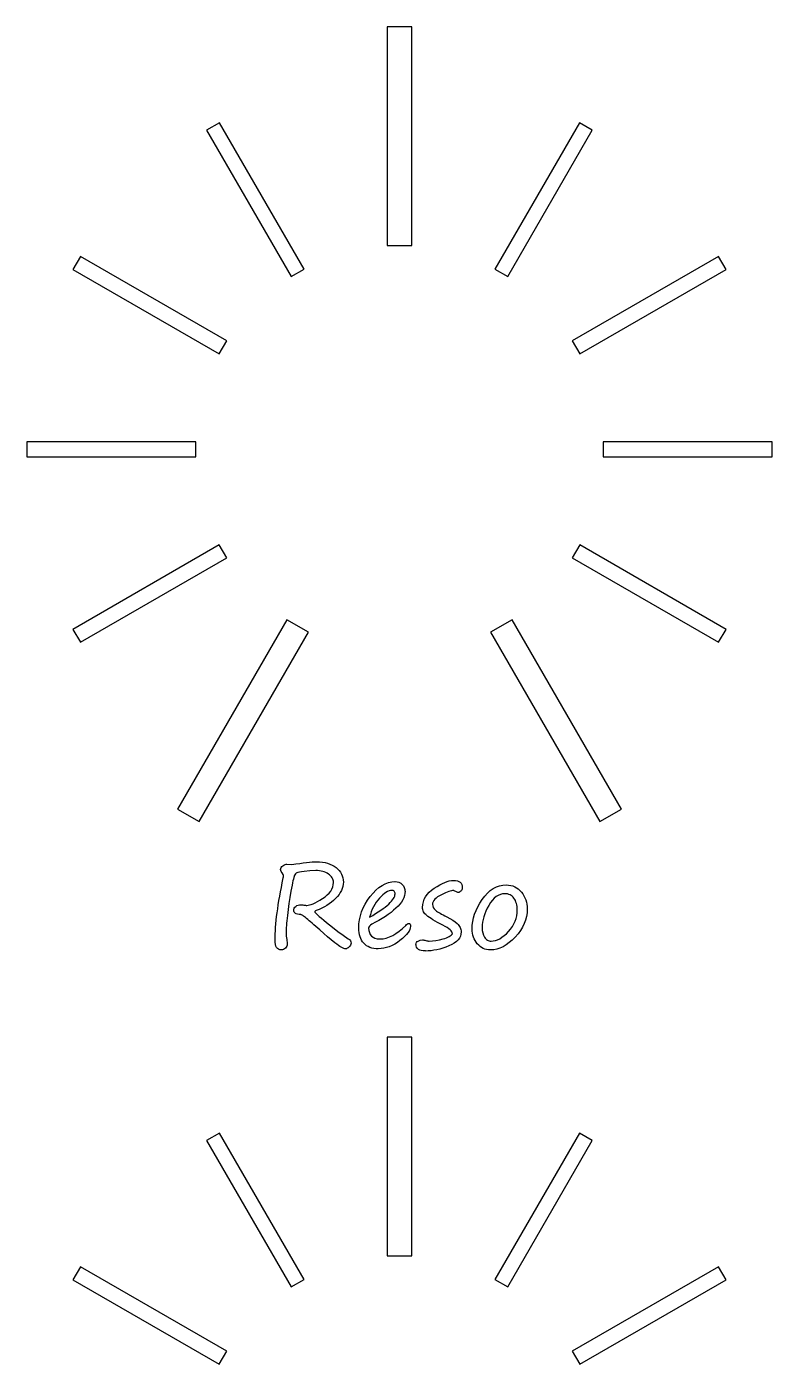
# Model space of a CAD drawing. Extents: x -1 to 112, y -130 to 138.
# Drawn here: x 93.65 to 109.65, y -62.08 to -33.39 of the extents above; entities that cross this region are included whole.
import ezdxf

# ---------------------------------------------------------------- set-up
doc = ezdxf.new("R2010")
doc.units = 0

msp = doc.modelspace()

# ---------------------------------------------------------------- linework, layer by layer
for p, q in [((101.382, -33.3909), (101.382, -38.0842)), ((101.915, -33.3909), (101.382, -33.3909)), ((101.915, -38.0842), (101.915, -33.3909)), ((97.7874, -35.4494), (97.510258, -35.609138)), ((99.6007, -38.5899), (97.78742, -35.44933)), ((105.51, -35.4494), (103.69644, -38.58997)), ((105.787, -35.6091), (105.51014, -35.449362)), ((97.5102, -35.6091), (99.32348, -38.74995)), ((103.974, -38.75), (105.78728, -35.60915)), ((101.382, -38.0842), (101.915, -38.0842)), ((94.8006, -38.319), (94.64058, -38.59586)), ((97.9415, -40.1323), (94.80065, -38.31902)), ((108.497, -38.319), (105.35615, -40.13228)), ((108.657, -38.5959), (108.497262, -38.31904)), ((94.6406, -38.5959), (97.78145, -40.40946)), ((99.3235, -38.75), (99.600642, -38.58998)), ((103.697, -38.5899), (103.974142, -38.74992)), ((105.516, -40.4094), (108.65657, -38.59584)), ((97.7815, -40.4094), (97.94152, -40.132258)), ((105.356, -40.1323), (105.51602, -40.409442)), ((93.6489, -42.2975), (93.6489, -42.6175)), ((97.2754, -42.2975), (93.6489, -42.2975)), ((97.2754, -42.6175), (97.2754, -42.2975)), ((106.022, -42.2975), (106.022, -42.6175)), ((109.649, -42.2975), (106.022, -42.2975)), ((109.649, -42.6175), (109.649, -42.2975)), ((93.6489, -42.6175), (97.2754, -42.6175)), ((106.022, -42.6175), (109.649, -42.6175)), ((97.7815, -44.5056), (94.64065, -46.31888)), ((97.9415, -44.7827), (97.78148, -44.505558)), ((105.516, -44.5056), (105.35598, -44.782742)), ((108.657, -46.3189), (105.51643, -44.50562)), ((94.8006, -46.596), (97.94145, -44.78272)), ((105.356, -44.7827), (108.49685, -46.59598)), ((99.2312, -46.1114), (96.88452, -50.17596)), ((99.6932, -46.3781), (99.231203, -46.1114)), ((104.067, -46.1114), (103.605003, -46.3781)), ((106.413, -50.176), (104.067, -46.1114)), ((94.6406, -46.3189), (94.80062, -46.596042)), ((97.3466, -50.4427), (99.69328, -46.37814)), ((103.605, -46.3781), (105.95168, -50.44266)), ((108.497, -46.596), (108.656738, -46.318858)), ((96.8846, -50.176), (97.346597, -50.4427)), ((105.951, -50.4427), (106.412997, -50.176)), ((99.19215, -51.363753), (99.21357, -51.357092)), ((99.21357, -51.357092), (99.23389, -51.354834)), ((99.2338, -51.3548), (99.338787, -51.36496)), ((99.3387, -51.3649), (99.426567, -51.350874)), ((99.426567, -51.350874), (99.50853, -51.338682)), ((99.50853, -51.338682), (99.584216, -51.328352)), ((99.584216, -51.328352), (99.653623, -51.319857)), ((99.653623, -51.319857), (99.716756, -51.313225)), ((99.716756, -51.313225), (99.773982, -51.308427)), ((99.773982, -51.308427), (99.824932, -51.305887)), ((99.824932, -51.305887), (99.869975, -51.304759)), ((99.87, -51.3047), (99.933873, -51.306676)), ((99.933873, -51.306676), (99.994051, -51.312574)), ((99.994051, -51.312574), (100.051277, -51.32217)), ((100.051277, -51.32217), (100.105179, -51.335829)), ((100.105179, -51.335829), (100.155758, -51.353186)), ((100.155758, -51.353186), (100.203016, -51.374606)), ((99.100562, -51.488194), (99.096865, -51.471938)), ((99.0969, -51.4719), (99.099863, -51.449012)), ((99.099863, -51.449012), (99.109092, -51.427591)), ((99.111259, -51.511082), (99.100562, -51.488194)), ((99.109092, -51.427591), (99.124219, -51.408033)), ((99.128982, -51.540619), (99.111259, -51.511082)), ((99.124219, -51.408033), (99.14564, -51.389943)), ((99.1541, -51.5768), (99.128982, -51.540619)), ((99.14564, -51.389943), (99.169262, -51.374449)), ((99.159924, -51.590071), (99.154026, -51.576779)), ((99.1541, -51.6506), (99.15743, -51.631042)), ((99.15743, -51.631042), (99.15997, -51.615915)), ((99.1619, -51.5993), (99.159924, -51.590071)), ((99.15997, -51.615915), (99.161381, -51.605219)), ((99.161381, -51.605219), (99.161664, -51.59932)), ((99.169262, -51.374449), (99.19215, -51.363753)), ((99.378625, -51.644745), (99.370863, -51.675386)), ((99.385285, -51.62149), (99.378625, -51.644745)), ((99.390817, -51.604867), (99.385285, -51.62149)), ((99.402247, -51.581612), (99.390817, -51.604867)), ((99.415172, -51.563155), (99.402247, -51.581612)), ((99.429566, -51.549495), (99.415172, -51.563155)), ((99.445822, -51.541), (99.429566, -51.549495)), ((99.468343, -51.53434), (99.445822, -51.541)), ((99.502308, -51.527313), (99.468343, -51.53434)), ((99.547351, -51.519552), (99.502308, -51.527313)), ((99.603468, -51.511057), (99.547351, -51.519552)), ((99.727519, -51.498131), (99.603468, -51.511057)), ((99.8512, -51.4937), (99.727519, -51.498131)), ((99.89156, -51.494839), (99.850949, -51.49371)), ((99.930326, -51.498536), (99.89156, -51.494839)), ((99.966877, -51.504434), (99.930326, -51.498536)), ((100.001951, -51.512562), (99.966877, -51.504434)), ((100.03518, -51.523259), (100.001951, -51.512562)), ((100.06656, -51.536184), (100.03518, -51.523259)), ((100.096098, -51.551311), (100.06656, -51.536184)), ((100.123784, -51.569035), (100.096098, -51.551311)), ((100.148902, -51.588226), (100.123784, -51.569035)), ((100.170689, -51.608179), (100.148902, -51.588226)), ((100.189146, -51.629233), (100.170689, -51.608179)), ((100.204274, -51.651387), (100.189146, -51.629233)), ((100.203016, -51.374606), (100.24695, -51.399696)), ((100.24695, -51.399696), (100.287562, -51.428863)), ((100.287562, -51.428863), (100.324112, -51.460983)), ((100.324112, -51.460983), (100.355865, -51.494949)), ((100.355865, -51.494949), (100.382817, -51.530763)), ((100.382817, -51.530763), (100.404605, -51.568789)), ((100.404605, -51.568789), (100.421961, -51.608661)), ((100.421961, -51.608661), (100.434153, -51.650382)), ((99.094934, -51.950792), (99.113392, -51.853324)), ((99.113392, -51.853324), (99.13295, -51.753271)), ((99.13295, -51.753271), (99.15437, -51.650635)), ((99.320289, -51.933456), (99.297034, -52.07006)), ((99.332114, -51.86774), (99.320289, -51.933456)), ((99.343178, -51.809038), (99.332114, -51.86774)), ((99.353507, -51.757349), (99.343178, -51.809038)), ((99.362736, -51.712676), (99.353507, -51.757349)), ((99.370863, -51.675386), (99.362736, -51.712676)), ((100.138845, -51.976243), (100.172071, -51.933785)), ((100.172071, -51.933785), (100.197923, -51.889852)), ((100.197923, -51.889852), (100.21638, -51.844439)), ((100.215732, -51.674276), (100.204274, -51.651387)), ((100.224227, -51.697898), (100.215732, -51.674276)), ((100.21638, -51.844439), (100.227443, -51.797181)), ((100.229024, -51.722648), (100.224227, -51.697898)), ((100.227443, -51.797181), (100.23114, -51.748447)), ((100.231, -51.7485), (100.229024, -51.722648)), ((100.402683, -51.922013), (100.379061, -51.965947)), ((100.420773, -51.87771), (100.402683, -51.922013)), ((100.433699, -51.832298), (100.420773, -51.87771)), ((100.44146, -51.786519), (100.433699, -51.832298)), ((100.434153, -51.650382), (100.441181, -51.694316)), ((100.441181, -51.694316), (100.443721, -51.740098)), ((100.444, -51.74), (100.44146, -51.786519)), ((101.08068, -51.975128), (101.143813, -51.91015)), ((101.143813, -51.91015), (101.208425, -51.855139)), ((101.208425, -51.855139), (101.27451, -51.810096)), ((101.27451, -51.810096), (101.341705, -51.775022)), ((101.341705, -51.775022), (101.410745, -51.749932)), ((101.423713, -51.929301), (101.39196, -51.942227)), ((101.410745, -51.749932), (101.480891, -51.735172)), ((101.454723, -51.92154), (101.423713, -51.929301)), ((101.485, -51.919), (101.454723, -51.92154)), ((101.480891, -51.735172), (101.552516, -51.730007)), ((101.500434, -51.920104), (101.484206, -51.918976)), ((101.514828, -51.923802), (101.500434, -51.920104)), ((101.526653, -51.929333), (101.514828, -51.923802)), ((101.536615, -51.937461), (101.526653, -51.929333)), ((101.552, -51.73), (101.597412, -51.733697)), ((101.597412, -51.733697), (101.638024, -51.745155)), ((101.638024, -51.745155), (101.674575, -51.764346)), ((101.674575, -51.764346), (101.706694, -51.790932)), ((101.706694, -51.790932), (101.732913, -51.822685)), ((101.732913, -51.822685), (101.751737, -51.857759)), ((101.751737, -51.857759), (101.763167, -51.895786)), ((101.763167, -51.895786), (101.766864, -51.937137)), ((102.285668, -51.957797), (102.336248, -51.913124)), ((102.336248, -51.913124), (102.39495, -51.870666)), ((102.39495, -51.870666), (102.455867, -51.83227)), ((102.455867, -51.83227), (102.514203, -51.798674)), ((102.514203, -51.798674), (102.56958, -51.770622)), ((102.56958, -51.770622), (102.622009, -51.747366)), ((102.622009, -51.747366), (102.671479, -51.729643)), ((102.671479, -51.729643), (102.717998, -51.716717)), ((102.738637, -51.931869), (102.709103, -51.941832)), ((102.717998, -51.716717), (102.761565, -51.708956)), ((102.764489, -51.924842), (102.738637, -51.931869)), ((102.761565, -51.708956), (102.802546, -51.706416)), ((102.786276, -51.920411), (102.764489, -51.924842)), ((102.804, -51.919), (102.786276, -51.920411)), ((102.803, -51.7064), (102.850255, -51.708658)), ((102.811719, -51.920479), (102.803591, -51.919068)), ((102.823149, -51.924543), (102.811719, -51.920479)), ((102.83791, -51.931938), (102.823149, -51.924543)), ((102.856, -51.9419), (102.83791, -51.931938)), ((102.850255, -51.708658), (102.8905, -51.715685)), ((102.8905, -51.715685), (102.924096, -51.727115)), ((102.924096, -51.727115), (102.950314, -51.742976)), ((102.950314, -51.742976), (102.970239, -51.764397)), ((102.977148, -51.922704), (102.962754, -51.937832)), ((102.970239, -51.764397), (102.984633, -51.79245)), ((102.987844, -51.906082), (102.977148, -51.922704)), ((102.984633, -51.79245), (102.993127, -51.827524)), ((102.993742, -51.888358), (102.987844, -51.906082)), ((102.993127, -51.827524), (102.996091, -51.868872)), ((102.996, -51.8688), (102.993742, -51.888358)), ((103.537325, -51.976289), (103.598242, -51.922758)), ((103.598242, -51.922758), (103.661745, -51.878821)), ((103.661745, -51.878821), (103.72783, -51.844856)), ((103.72783, -51.844856), (103.796501, -51.8205)), ((103.796501, -51.8205), (103.867756, -51.80574)), ((103.867756, -51.80574), (103.941966, -51.800942)), ((103.942, -51.8009), (103.990734, -51.803158)), ((103.990734, -51.803158), (104.036883, -51.810552)), ((104.036883, -51.810552), (104.080819, -51.822377)), ((104.080819, -51.822377), (104.122537, -51.839367)), ((104.122537, -51.839367), (104.161673, -51.860788)), ((104.161673, -51.860788), (104.198593, -51.887006)), ((104.198593, -51.887006), (104.233295, -51.918389)), ((104.233295, -51.918389), (104.265418, -51.9542)), ((99.04769, -52.227691), (99.062084, -52.137976)), ((99.062084, -52.137976), (99.077578, -52.045675)), ((99.077578, -52.045675), (99.094934, -51.950792)), ((99.276347, -52.202603), (99.258257, -52.331454)), ((99.297034, -52.07006), (99.276347, -52.202603)), ((99.718696, -52.230615), (99.753771, -52.219185)), ((99.753771, -52.219185), (99.793646, -52.203324)), ((99.793646, -52.203324), (99.837209, -52.182637)), ((99.837209, -52.182637), (99.885574, -52.157519)), ((99.885574, -52.157519), (99.938002, -52.127615)), ((99.938002, -52.127615), (99.994859, -52.09328)), ((99.994859, -52.09328), (100.050236, -52.05599)), ((100.050236, -52.05599), (100.098234, -52.016854)), ((100.141664, -52.207405), (100.090717, -52.241001)), ((100.098234, -52.016854), (100.138845, -51.976243)), ((100.189662, -52.171591), (100.141664, -52.207405)), ((100.235074, -52.133564), (100.189662, -52.171591)), ((100.277898, -52.093322), (100.235074, -52.133564)), ((100.316664, -52.051601), (100.277898, -52.093322)), ((100.350632, -52.009144), (100.316664, -52.051601)), ((100.379061, -51.965947), (100.350632, -52.009144)), ((100.870239, -52.294852), (100.912326, -52.212153)), ((100.912326, -52.212153), (100.9618, -52.130559)), ((100.9618, -52.130559), (101.019026, -52.050075)), ((101.019026, -52.050075), (101.08068, -51.975128)), ((101.118015, -52.220963), (101.090329, -52.270434)), ((101.148289, -52.173336), (101.118015, -52.220963)), ((101.181518, -52.128293), (101.148289, -52.173336)), ((101.217329, -52.085469), (101.181518, -52.128293)), ((101.25425, -52.046333), (101.217329, -52.085469)), ((101.290061, -52.012734), (101.25425, -52.046333)), ((101.324766, -51.983939), (101.290061, -52.012734)), ((101.358734, -51.960684), (101.324766, -51.983939)), ((101.39196, -51.942227), (101.358734, -51.960684)), ((101.380998, -52.244329), (101.417548, -52.212579)), ((101.417548, -52.212579), (101.449301, -52.181566)), ((101.449301, -52.181566), (101.477354, -52.152031)), ((101.477354, -52.152031), (101.500609, -52.123233)), ((101.500609, -52.123233), (101.5198, -52.09518)), ((101.5198, -52.09518), (101.534927, -52.068228)), ((101.534927, -52.068228), (101.545624, -52.042377)), ((101.544009, -51.948157), (101.536615, -51.937461)), ((101.549541, -51.960716), (101.544009, -51.948157)), ((101.545624, -52.042377), (101.551889, -52.017259)), ((101.552871, -51.975843), (101.549541, -51.960716)), ((101.551889, -52.017259), (101.554147, -51.99327)), ((101.554, -51.9932), (101.552871, -51.975843)), ((101.65771, -52.214366), (101.618207, -52.258669)), ((101.691308, -52.169324), (101.65771, -52.214366)), ((101.718627, -52.123914), (101.691308, -52.169324)), ((101.739681, -52.078132), (101.718627, -52.123914)), ((101.754808, -52.031613), (101.739681, -52.078132)), ((101.764037, -51.984725), (101.754808, -52.031613)), ((101.767, -51.9371), (101.764037, -51.984725)), ((102.149064, -52.222882), (102.160522, -52.16455)), ((102.160522, -52.16455), (102.18008, -52.1088)), ((102.18008, -52.1088), (102.207399, -52.056005)), ((102.207399, -52.056005), (102.242471, -52.005425)), ((102.242471, -52.005425), (102.285668, -51.957797)), ((102.360579, -52.189961), (102.357615, -52.21839)), ((102.358, -52.2185), (102.362064, -52.252835)), ((102.36944, -52.161908), (102.360579, -52.189961)), ((102.384567, -52.134956), (102.36944, -52.161908)), ((102.405621, -52.108371), (102.384567, -52.134956)), ((102.432573, -52.082886), (102.405621, -52.108371)), ((102.465433, -52.058135), (102.432573, -52.082886)), ((102.504199, -52.034147), (102.465433, -52.058135)), ((102.549238, -52.010891), (102.504199, -52.034147)), ((102.59539, -51.989471), (102.549238, -52.010891)), ((102.637108, -51.970647), (102.59539, -51.989471)), ((102.675138, -51.954758), (102.637108, -51.970647)), ((102.709103, -51.941832), (102.675138, -51.954758)), ((102.874553, -51.952697), (102.856096, -51.942001)), ((102.88968, -51.960091), (102.874553, -51.952697)), ((102.901505, -51.964889), (102.88968, -51.960091)), ((102.91, -51.9663), (102.901505, -51.964889)), ((102.921014, -51.964417), (102.910684, -51.966392)), ((102.933206, -51.959252), (102.921014, -51.964417)), ((102.946865, -51.95039), (102.933206, -51.959252)), ((102.962754, -51.937832), (102.946865, -51.95039)), ((103.329466, -52.269433), (103.373402, -52.190795)), ((103.373402, -52.190795), (103.423982, -52.112893)), ((103.423982, -52.112893), (103.479362, -52.039792)), ((103.479362, -52.039792), (103.537325, -51.976289)), ((103.602611, -52.181148), (103.565691, -52.239853)), ((103.641747, -52.130568), (103.602611, -52.181148)), ((103.682359, -52.087374), (103.641747, -52.130568)), ((103.724816, -52.052299), (103.682359, -52.087374)), ((103.76875, -52.02498), (103.724816, -52.052299)), ((103.814902, -52.005422), (103.76875, -52.02498)), ((103.862527, -51.993964), (103.814902, -52.005422)), ((103.912, -51.9899), (103.862527, -51.993964)), ((103.941034, -51.991404), (103.9115, -51.989993)), ((103.969087, -51.995835), (103.941034, -51.991404)), ((103.995672, -52.003596), (103.969087, -51.995835)), ((104.02079, -52.013925), (103.995672, -52.003596)), ((104.044045, -52.027585), (104.02079, -52.013925)), ((104.065833, -52.044207), (104.044045, -52.027585)), ((104.086153, -52.064132), (104.065833, -52.044207)), ((104.104977, -52.086654), (104.086153, -52.064132)), ((104.121967, -52.111771), (104.104977, -52.086654)), ((104.13636, -52.138724), (104.121967, -52.111771)), ((104.148919, -52.167521), (104.13636, -52.138724)), ((104.158881, -52.198165), (104.148919, -52.167521)), ((104.167009, -52.230655), (104.158881, -52.198165)), ((104.265418, -51.9542), (104.294583, -51.993336)), ((104.294583, -51.993336), (104.319701, -52.034317)), ((104.319701, -52.034317), (104.341121, -52.077144)), ((104.341121, -52.077144), (104.358478, -52.121817)), ((104.358478, -52.121817), (104.372137, -52.168336)), ((104.372137, -52.168336), (104.381733, -52.2167)), ((104.381733, -52.2167), (104.387631, -52.266911)), ((99.003777, -52.560708), (99.012638, -52.48133)), ((99.012638, -52.48133), (99.022968, -52.399367)), ((99.022968, -52.399367), (99.034398, -52.314822)), ((99.034398, -52.314822), (99.04769, -52.227691)), ((99.242763, -52.456241), (99.236103, -52.515682)), ((99.258257, -52.331454), (99.242763, -52.456241)), ((99.382686, -52.366538), (99.380428, -52.341787)), ((99.3805, -52.3418), (99.38304, -52.319279)), ((99.388951, -52.387225), (99.382686, -52.366538)), ((99.38304, -52.319279), (99.391535, -52.298592)), ((99.399647, -52.403481), (99.388951, -52.387225)), ((99.391535, -52.298592), (99.405194, -52.279034)), ((99.414408, -52.41604), (99.399647, -52.403481)), ((99.405194, -52.279034), (99.424385, -52.260943)), ((99.434332, -52.424902), (99.414408, -52.41604)), ((99.424385, -52.260943), (99.447274, -52.245816)), ((99.460551, -52.431929), (99.434332, -52.424902)), ((99.447274, -52.245816), (99.472391, -52.234725)), ((99.492673, -52.43636), (99.460551, -52.431929)), ((99.472391, -52.234725), (99.499344, -52.22846)), ((99.5307, -52.4389), (99.492673, -52.43636)), ((99.499344, -52.22846), (99.528142, -52.226202)), ((99.5281, -52.2262), (99.539925, -52.226482)), ((99.537344, -52.440341), (99.530684, -52.438929)), ((99.546206, -52.444405), (99.537344, -52.440341)), ((99.539925, -52.226482), (99.555052, -52.227611)), ((99.558031, -52.451065), (99.546206, -52.444405)), ((99.555052, -52.227611), (99.572776, -52.229869)), ((99.572058, -52.460294), (99.558031, -52.451065)), ((99.588681, -52.472119), (99.572058, -52.460294)), ((99.572776, -52.229869), (99.593829, -52.232409)), ((99.607872, -52.486145), (99.588681, -52.472119)), ((99.5939, -52.2325), (99.615321, -52.23583)), ((99.629659, -52.503135), (99.607872, -52.486145)), ((99.615321, -52.23583), (99.633411, -52.238088)), ((99.654015, -52.522326), (99.629659, -52.503135)), ((99.633411, -52.238088), (99.648905, -52.239499)), ((99.648905, -52.239499), (99.661097, -52.239781)), ((99.6611, -52.2399), (99.687685, -52.237642)), ((99.687685, -52.237642), (99.718696, -52.230615)), ((99.831247, -52.373148), (99.829271, -52.380176)), ((99.8294, -52.3802), (99.833464, -52.388695)), ((99.837145, -52.366121), (99.831247, -52.373148)), ((99.833464, -52.388695), (99.845289, -52.402721)), ((99.84674, -52.35946), (99.837145, -52.366121)), ((99.845289, -52.402721), (99.865214, -52.422646)), ((99.8604, -52.3528), (99.84674, -52.35946)), ((99.922361, -52.328131), (99.860706, -52.352882)), ((99.865214, -52.422646), (99.8929, -52.448131)), ((99.8929, -52.448131), (99.928341, -52.479884)), ((99.981063, -52.301179), (99.922361, -52.328131)), ((99.928341, -52.479884), (99.971908, -52.517171)), ((100.037183, -52.272384), (99.981063, -52.301179)), ((100.090717, -52.241001), (100.037183, -52.272384)), ((100.790127, -52.5496), (100.809318, -52.463576)), ((100.809318, -52.463576), (100.835904, -52.378661)), ((100.835904, -52.378661), (100.870239, -52.294852)), ((101.007, -52.4928), (101.073088, -52.454404)), ((101.024261, -52.433621), (101.007638, -52.492692)), ((101.043452, -52.377134), (101.024261, -52.433621)), ((101.065607, -52.322493), (101.043452, -52.377134)), ((101.090329, -52.270434), (101.065607, -52.322493)), ((101.073088, -52.454404), (101.135112, -52.417114)), ((101.135112, -52.417114), (101.193077, -52.380563)), ((101.193077, -52.380563), (101.246242, -52.345122)), ((101.246242, -52.345122), (101.295713, -52.310417)), ((101.346108, -52.475757), (101.279284, -52.518585)), ((101.295713, -52.310417), (101.340386, -52.276818)), ((101.340386, -52.276818), (101.380998, -52.244329)), ((101.408872, -52.432563), (101.346108, -52.475757)), ((101.467574, -52.389366), (101.408872, -52.432563)), ((101.522215, -52.34617), (101.467574, -52.389366)), ((101.572795, -52.302606), (101.522215, -52.34617)), ((101.618207, -52.258669), (101.572795, -52.302606)), ((102.14609, -52.307421), (102.144679, -52.283799)), ((102.145, -52.2838), (102.149064, -52.222882)), ((102.150154, -52.330676), (102.14609, -52.307421)), ((102.157153, -52.353564), (102.150154, -52.330676)), ((102.167116, -52.375719), (102.157153, -52.353564)), ((102.179675, -52.397139), (102.167116, -52.375719)), ((102.195169, -52.418193), (102.179675, -52.397139)), ((102.213626, -52.438513), (102.195169, -52.418193)), ((102.23468, -52.458438), (102.213626, -52.438513)), ((102.259798, -52.47873), (102.23468, -52.458438)), ((102.290072, -52.500884), (102.259798, -52.47873)), ((102.325513, -52.524506), (102.290072, -52.500884)), ((102.362064, -52.252835), (102.374623, -52.285325)), ((102.374623, -52.285325), (102.395677, -52.316338)), ((102.395677, -52.316338), (102.424844, -52.345875)), ((102.424844, -52.345875), (102.443302, -52.360636)), ((102.443302, -52.360636), (102.465089, -52.376129)), ((102.465089, -52.376129), (102.489812, -52.392385)), ((102.489812, -52.392385), (102.51824, -52.409375)), ((102.51824, -52.409375), (102.54999, -52.427466)), ((102.54999, -52.427466), (102.585065, -52.44629)), ((102.585065, -52.44629), (102.623461, -52.465848)), ((102.623461, -52.465848), (102.665182, -52.48614)), ((102.665, -52.4861), (102.731455, -52.520435)), ((103.22166, -52.585835), (103.238282, -52.506091)), ((103.238282, -52.506091), (103.261904, -52.426713)), ((103.261904, -52.426713), (103.292545, -52.348072)), ((103.292545, -52.348072), (103.329466, -52.269433)), ((103.457544, -52.48389), (103.441655, -52.542962)), ((103.477835, -52.424082), (103.457544, -52.48389)), ((103.502558, -52.363164), (103.477835, -52.424082)), ((103.531726, -52.301877), (103.502558, -52.363164)), ((103.565691, -52.239853), (103.531726, -52.301877)), ((104.150353, -52.522336), (104.165113, -52.462895)), ((104.165113, -52.462895), (104.173975, -52.401608)), ((104.172541, -52.26499), (104.167009, -52.230655)), ((104.175871, -52.301171), (104.172541, -52.26499)), ((104.173975, -52.401608), (104.176938, -52.339214)), ((104.177, -52.3392), (104.175871, -52.301171)), ((104.374111, -52.477656), (104.353819, -52.554818)), ((104.385936, -52.399014), (104.374111, -52.477656)), ((104.39, -52.3189), (104.385936, -52.399014)), ((104.387631, -52.266911), (104.389607, -52.318969)), ((98.981622, -52.852373), (98.985319, -52.783333)), ((98.985319, -52.783333), (98.990117, -52.711708)), ((98.990117, -52.711708), (98.996016, -52.6375)), ((98.996016, -52.6375), (99.003777, -52.560708)), ((99.215444, -52.786305), (99.215162, -52.817315)), ((99.216855, -52.7516), (99.215444, -52.786305)), ((99.219113, -52.712464), (99.216855, -52.7516)), ((99.222076, -52.669267), (99.219113, -52.712464)), ((99.225773, -52.622379), (99.222076, -52.669267)), ((99.230571, -52.571063), (99.225773, -52.622379)), ((99.236103, -52.515682), (99.230571, -52.571063)), ((99.6806, -52.544114), (99.654015, -52.522326)), ((99.709768, -52.568469), (99.6806, -52.544114)), ((99.741518, -52.595055), (99.709768, -52.568469)), ((99.775853, -52.624589), (99.741518, -52.595055)), ((99.812773, -52.656342), (99.775853, -52.624589)), ((99.851909, -52.690677), (99.812773, -52.656342)), ((99.893997, -52.727597), (99.851909, -52.690677)), ((99.9383, -52.7671), (99.893997, -52.727597)), ((100.02229, -52.841573), (99.938482, -52.766996)), ((99.971908, -52.517171), (100.023594, -52.560368)), ((100.023594, -52.560368), (100.083036, -52.609102)), ((100.083036, -52.609102), (100.207456, -52.708046)), ((100.207456, -52.708046), (100.326336, -52.798871)), ((100.776063, -52.77588), (100.774088, -52.724561)), ((100.775, -52.7246), (100.778697, -52.636363)), ((100.781228, -52.824244), (100.776063, -52.77588)), ((100.778697, -52.636363), (100.790127, -52.5496)), ((100.987, -52.7324), (100.990697, -52.781134)), ((100.991222, -52.706904), (100.987158, -52.732388)), ((100.990697, -52.781134), (101.002155, -52.824701)), ((101.003781, -52.684015), (100.991222, -52.706904)), ((101.024835, -52.663724), (101.003781, -52.684015)), ((101.054, -52.646), (101.024835, -52.663724)), ((101.133079, -52.603502), (101.054071, -52.64596)), ((101.208395, -52.561042), (101.133079, -52.603502)), ((101.279284, -52.518585), (101.208395, -52.561042)), ((101.572461, -52.84536), (101.64224, -52.795147)), ((101.64224, -52.795147), (101.712756, -52.736075)), ((101.712756, -52.736075), (101.783275, -52.668144)), ((101.783, -52.6681), (101.802191, -52.650377)), ((101.802191, -52.650377), (101.819181, -52.637818)), ((101.819181, -52.637818), (101.833574, -52.630423)), ((101.85325, -52.792229), (101.828527, -52.829517)), ((101.833574, -52.630423), (101.845399, -52.627883)), ((101.845, -52.6279), (101.862357, -52.631964)), ((101.870974, -52.756785), (101.85325, -52.792229)), ((101.862357, -52.631964), (101.874916, -52.643422)), ((101.881303, -52.72282), (101.870974, -52.756785)), ((101.874916, -52.643422), (101.88231, -52.663347)), ((101.885, -52.6907), (101.881303, -52.72282)), ((101.88231, -52.663347), (101.88485, -52.690666)), ((102.366494, -52.549596), (102.325513, -52.524506)), ((102.412277, -52.576548), (102.366494, -52.549596)), ((102.463226, -52.604976), (102.412277, -52.576548)), ((102.519713, -52.63525), (102.463226, -52.604976)), ((102.581, -52.667), (102.519713, -52.63525)), ((102.62865, -52.692113), (102.581395, -52.666996)), ((102.669632, -52.716469), (102.62865, -52.692113)), ((102.704336, -52.740091), (102.669632, -52.716469)), ((102.732765, -52.762979), (102.704336, -52.740091)), ((102.731455, -52.520435), (102.790896, -52.555879)), ((102.754552, -52.785134), (102.732765, -52.762979)), ((102.770441, -52.806921), (102.754552, -52.785134)), ((102.790896, -52.555879), (102.842952, -52.5928)), ((102.842952, -52.5928), (102.888365, -52.630457)), ((102.888365, -52.630457), (102.907923, -52.650015)), ((102.907923, -52.650015), (102.924912, -52.670702)), ((102.924912, -52.670702), (102.939306, -52.691755)), ((102.939306, -52.691755), (102.951131, -52.71391)), ((102.951131, -52.71391), (102.960359, -52.737165)), ((102.960359, -52.737165), (102.96702, -52.760787)), ((102.96702, -52.760787), (102.970717, -52.785538)), ((102.970717, -52.785538), (102.972128, -52.811022)), ((103.208, -52.7457), (103.21133, -52.665583)), ((103.210365, -52.792091), (103.20839, -52.745573)), ((103.21553, -52.837134), (103.210365, -52.792091)), ((103.21133, -52.665583), (103.22166, -52.585835)), ((103.421, -52.7161), (103.42433, -52.777018)), ((103.423564, -52.65926), (103.421306, -52.716117)), ((103.430225, -52.601297), (103.423564, -52.65926)), ((103.42433, -52.777018), (103.434293, -52.832028)), ((103.441655, -52.542962), (103.430225, -52.601297)), ((103.988998, -52.799233), (104.032932, -52.746807)), ((104.032932, -52.746807), (104.071328, -52.692906)), ((104.071328, -52.692906), (104.103448, -52.637525)), ((104.103448, -52.637525), (104.130033, -52.580669)), ((104.130033, -52.580669), (104.150353, -52.522336)), ((104.246016, -52.777813), (104.19396, -52.849068)), ((104.289952, -52.704712), (104.246016, -52.777813)), ((104.326133, -52.630501), (104.289952, -52.704712)), ((104.353819, -52.554818), (104.326133, -52.630501)), ((98.9788, -52.9827), (98.979647, -52.91883)), ((98.981067, -53.032547), (98.978809, -52.982704)), ((98.979647, -52.91883), (98.981622, -52.852373)), ((98.987333, -53.075741), (98.981067, -53.032547)), ((98.997662, -53.111922), (98.987333, -53.075741)), ((99.2151, -52.8173), (99.215947, -52.860497)), ((99.215947, -52.860497), (99.218487, -52.901109)), ((99.218487, -52.901109), (99.222184, -52.938399)), ((99.222184, -52.938399), (99.227715, -52.972734)), ((99.2276, -52.9727), (99.232398, -53.004083)), ((99.232398, -53.004083), (99.236095, -53.031769)), ((99.236095, -53.031769), (99.23807, -53.056859)), ((99.2387, -53.0783), (99.23616, -53.097124)), ((99.23807, -53.056859), (99.238917, -53.078279)), ((100.104253, -52.912461), (100.02229, -52.841573)), ((100.185107, -52.980762), (100.104253, -52.912461)), ((100.264115, -53.045371), (100.185107, -52.980762)), ((100.302142, -53.074908), (100.264115, -53.045371)), ((100.337586, -53.100393), (100.302142, -53.074908)), ((100.326336, -52.798871), (100.440419, -52.880831)), ((100.440419, -52.880831), (100.548964, -52.954671)), ((100.549, -52.9546), (100.575218, -52.97492)), ((100.575218, -52.97492), (100.594043, -52.997808)), ((100.594043, -52.997808), (100.605473, -53.024027)), ((100.60646, -53.072758), (100.599066, -53.092683)), ((100.605473, -53.024027), (100.60917, -53.053191)), ((100.609, -53.0532), (100.60646, -53.072758)), ((100.789723, -52.869657), (100.781228, -52.824244)), ((100.801548, -52.912484), (100.789723, -52.869657)), ((100.817042, -52.951986), (100.801548, -52.912484)), ((100.835866, -52.988907), (100.817042, -52.951986)), ((100.85802, -53.022502), (100.835866, -52.988907)), ((100.883505, -53.053516), (100.85802, -53.022502)), ((100.912303, -53.081202), (100.883505, -53.053516)), ((100.944053, -53.105191), (100.912303, -53.081202)), ((101.002155, -52.824701), (101.02098, -52.863467)), ((101.02098, -52.863467), (101.047565, -52.897062)), ((101.047565, -52.897062), (101.081533, -52.924015)), ((101.081533, -52.924015), (101.122881, -52.943206)), ((101.122881, -52.943206), (101.171615, -52.955031)), ((101.171615, -52.955031), (101.227366, -52.958728)), ((101.228, -52.9587), (101.296301, -52.954269)), ((101.296301, -52.954269), (101.364604, -52.94061)), ((101.364604, -52.94061), (101.433644, -52.917721)), ((101.433644, -52.917721), (101.503054, -52.885971)), ((101.546091, -53.071711), (101.488498, -53.101985)), ((101.503054, -52.885971), (101.572461, -52.84536)), ((101.602947, -53.03553), (101.546091, -53.071711)), ((101.659434, -52.994179), (101.602947, -53.03553)), ((101.712229, -52.950615), (101.659434, -52.994179)), ((101.758011, -52.908525), (101.712229, -52.950615)), ((101.796777, -52.868283), (101.758011, -52.908525)), ((101.828527, -52.829517), (101.796777, -52.868283)), ((102.003, -53.0768), (102.005963, -53.053912)), ((102.007014, -53.110046), (102.003684, -53.07682)), ((102.005963, -53.053912), (102.014458, -53.033987)), ((102.014458, -53.033987), (102.028852, -53.017731)), ((102.028852, -53.017731), (102.049172, -53.004438)), ((102.049172, -53.004438), (102.095693, -52.987082)), ((102.095693, -52.987082), (102.142212, -52.981183)), ((102.142, -52.9812), (102.153825, -52.982047)), ((102.153825, -52.982047), (102.169686, -52.984304)), ((102.169686, -52.984304), (102.190006, -52.988368)), ((102.190006, -52.988368), (102.214362, -52.993533)), ((102.215, -52.9934), (102.238622, -52.998932)), ((102.238622, -52.998932), (102.257813, -53.002629)), ((102.257813, -53.002629), (102.27294, -53.005169)), ((102.27294, -53.005169), (102.28327, -53.006015)), ((102.283, -53.006), (102.354255, -53.003037)), ((102.354255, -53.003037), (102.428466, -52.994542)), ((102.428466, -52.994542), (102.504889, -52.980515)), ((102.504889, -52.980515), (102.583897, -52.960957)), ((102.583897, -52.960957), (102.622293, -52.949132)), ((102.622293, -52.949132), (102.656631, -52.93694)), ((102.656631, -52.93694), (102.687272, -52.923648)), ((102.687272, -52.923648), (102.714224, -52.909988)), ((102.770025, -53.081992), (102.708368, -53.110421)), ((102.714224, -52.909988), (102.737112, -52.895595)), ((102.737112, -52.895595), (102.756303, -52.880468)), ((102.756303, -52.880468), (102.77143, -52.864607)), ((102.823557, -53.050979), (102.770025, -53.081992)), ((102.77967, -52.827608), (102.770441, -52.806921)), ((102.77143, -52.864607), (102.78286, -52.847984)), ((102.783, -52.8479), (102.77967, -52.827608)), ((102.868969, -53.017753), (102.823557, -53.050979)), ((102.906259, -52.981572), (102.868969, -53.017753)), ((102.935057, -52.942806), (102.906259, -52.981572)), ((102.955377, -52.901455), (102.935057, -52.942806)), ((102.967936, -52.857521), (102.955377, -52.901455)), ((102.972, -52.811), (102.967936, -52.857521)), ((103.224025, -52.879958), (103.21553, -52.837134)), ((103.236217, -52.92094), (103.224025, -52.879958)), ((103.251739, -52.960076), (103.236217, -52.92094)), ((103.27093, -52.996996), (103.251739, -52.960076)), ((103.293451, -53.03244), (103.27093, -52.996996)), ((103.319303, -53.065666), (103.293451, -53.03244)), ((103.348098, -53.09594), (103.319303, -53.065666)), ((103.434293, -52.832028), (103.450916, -52.881502)), ((103.450916, -52.881502), (103.474171, -52.925066)), ((103.474171, -52.925066), (103.48783, -52.94389)), ((103.48783, -52.94389), (103.502957, -52.960513)), ((103.502957, -52.960513), (103.518846, -52.974172)), ((103.518846, -52.974172), (103.536203, -52.98563)), ((103.536203, -52.98563), (103.554293, -52.994492)), ((103.554293, -52.994492), (103.573485, -53.000757)), ((103.573485, -53.000757), (103.593805, -53.004821)), ((103.593805, -53.004821), (103.615225, -53.00595)), ((103.615, -53.006), (103.661519, -53.00267)), ((103.661519, -53.00267), (103.708407, -52.993074)), ((103.708407, -52.993074), (103.754926, -52.976818)), ((103.754926, -52.976818), (103.801814, -52.954297)), ((103.801814, -52.954297), (103.848333, -52.925129)), ((103.848333, -52.925129), (103.895221, -52.889688)), ((103.895221, -52.889688), (103.94211, -52.847597)), ((104.004561, -53.039574), (103.938845, -53.087201)), ((103.94211, -52.847597), (103.988998, -52.799233)), ((104.06954, -52.983457), (104.004561, -53.039574)), ((104.133782, -52.918848), (104.06954, -52.983457)), ((104.19396, -52.849068), (104.133782, -52.918848)), ((99.012055, -53.141829), (98.997662, -53.111922)), ((99.030879, -53.165084), (99.012055, -53.141829)), ((99.053768, -53.181707), (99.030879, -53.165084)), ((99.08072, -53.19167), (99.053768, -53.181707)), ((99.1121, -53.195), (99.08072, -53.19167)), ((99.134955, -53.192374), (99.112067, -53.194914)), ((99.15711, -53.18498), (99.134955, -53.192374)), ((99.17853, -53.172788), (99.15711, -53.18498)), ((99.19885, -53.155431), (99.17853, -53.172788)), ((99.216207, -53.135506), (99.19885, -53.155431)), ((99.228766, -53.116315), (99.216207, -53.135506)), ((99.23616, -53.097124), (99.228766, -53.116315)), ((100.370075, -53.122181), (100.337586, -53.100393)), ((100.39998, -53.139904), (100.370075, -53.122181)), ((100.427299, -53.153564), (100.39998, -53.139904)), ((100.452021, -53.163526), (100.427299, -53.153564)), ((100.473809, -53.169424), (100.452021, -53.163526)), ((100.493, -53.1714), (100.473809, -53.169424)), ((100.510476, -53.168742), (100.492753, -53.171282)), ((100.5293, -53.161348), (100.510476, -53.168742)), ((100.548492, -53.149156), (100.5293, -53.161348)), ((100.568416, -53.132166), (100.548492, -53.149156)), ((100.58614, -53.112241), (100.568416, -53.132166)), ((100.599066, -53.092683), (100.58614, -53.112241)), ((100.978388, -53.125116), (100.944053, -53.105191)), ((101.015678, -53.141738), (100.978388, -53.125116)), ((101.05592, -53.154664), (101.015678, -53.141738)), ((101.099117, -53.163893), (101.05592, -53.154664)), ((101.145266, -53.169424), (101.099117, -53.163893)), ((101.194, -53.1714), (101.145266, -53.169424)), ((101.254056, -53.168448), (101.194245, -53.171412)), ((101.313498, -53.16032), (101.254056, -53.168448)), ((101.3722, -53.146294), (101.313498, -53.16032)), ((101.430532, -53.127103), (101.3722, -53.146294)), ((101.488498, -53.101985), (101.430532, -53.127103)), ((102.016242, -53.138844), (102.007014, -53.110046)), ((102.032103, -53.1632), (102.016242, -53.138844)), ((102.054258, -53.183125), (102.032103, -53.1632)), ((102.082686, -53.198619), (102.054258, -53.183125)), ((102.117391, -53.209682), (102.082686, -53.198619)), ((102.158742, -53.216342), (102.117391, -53.209682)), ((102.206, -53.2186), (102.158742, -53.216342)), ((102.2657, -53.216762), (102.205522, -53.218737)), ((102.326987, -53.211964), (102.2657, -53.216762)), ((102.388641, -53.203469), (102.326987, -53.211964)), ((102.451038, -53.191644), (102.388641, -53.203469)), ((102.514171, -53.176517), (102.451038, -53.191644)), ((102.57841, -53.157693), (102.514171, -53.176517)), ((102.64302, -53.135905), (102.57841, -53.157693)), ((102.708368, -53.110421), (102.64302, -53.135905)), ((103.378742, -53.122159), (103.348098, -53.09594)), ((103.410861, -53.144313), (103.378742, -53.122159)), ((103.445199, -53.162403), (103.410861, -53.144313)), ((103.48138, -53.176797), (103.445199, -53.162403)), ((103.519407, -53.186759), (103.48138, -53.176797)), ((103.559279, -53.193024), (103.519407, -53.186759)), ((103.601, -53.195), (103.559279, -53.193024)), ((103.670069, -53.190588), (103.601029, -53.195019)), ((103.738002, -53.177662), (103.670069, -53.190588)), ((103.805563, -53.156241), (103.738002, -53.177662)), ((103.872758, -53.125967), (103.805563, -53.156241)), ((103.938845, -53.087201), (103.872758, -53.125967)), ((101.915, -55.0655), (101.382, -55.0655)), ((101.382, -55.0655), (101.382, -59.7589)), ((101.915, -59.7589), (101.915, -55.0655)), ((97.5102, -57.2838), (99.32348, -60.42465)), ((97.7874, -57.124), (97.510258, -57.283738)), ((99.6007, -60.2646), (97.78742, -57.12403)), ((105.51, -57.124), (103.69644, -60.26457)), ((103.974, -60.4246), (105.78728, -57.28375)), ((105.787, -57.2838), (105.51014, -57.124062)), ((101.382, -59.7589), (101.915, -59.7589)), ((94.8006, -59.9937), (94.64058, -60.27056)), ((97.9415, -61.8069), (94.80065, -59.99362)), ((108.497, -59.9937), (105.35615, -61.80698)), ((108.657, -60.2705), (108.497262, -59.99364)), ((94.6406, -60.2705), (97.78145, -62.08406)), ((99.3235, -60.4246), (99.600642, -60.26458)), ((103.697, -60.2646), (103.974142, -60.42462)), ((105.516, -62.0841), (108.65657, -60.27054)), ((97.7815, -62.0841), (97.94152, -61.806958)), ((105.356, -61.8069), (105.51602, -62.084042))]:
    msp.add_line(p, q)

doc.saveas('drawing.dxf')
